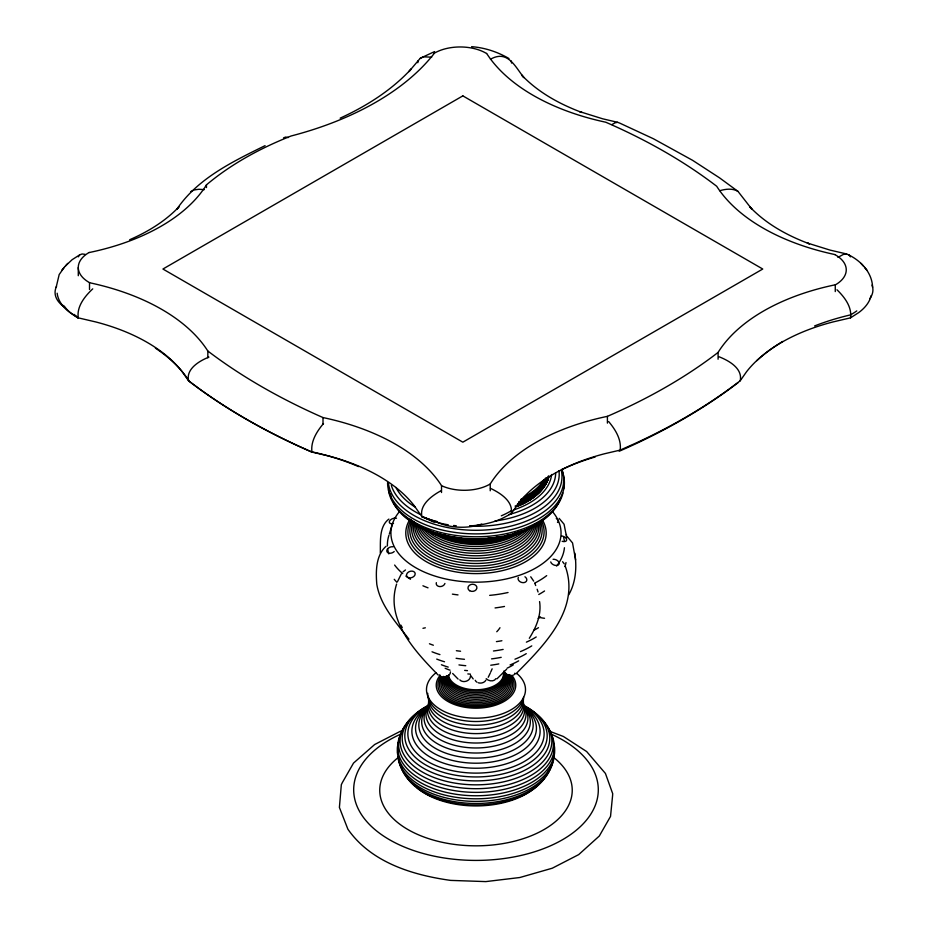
<?xml version="1.0" encoding="UTF-8"?>
<svg xmlns="http://www.w3.org/2000/svg" width="928" height="928" viewBox="0 0 928 928"><rect width="100%" height="100%" fill="white"/><g stroke="black" fill="none" stroke-linecap="round" stroke-linejoin="round"><path stroke-width="1.39" d="M56.144 287.355L59.183 274.549L64.206 267.415M469.8 525.909A60.923 35.171 0 0 0 502.141 518.462L511.142 513.764L518.276 503.591A171.32 98.913 0 0 1 604.638 453.734L620.159 450.103C621.632 439.478 615.241 429.351 608.64 421.556M620.159 450.103L633.43 444.199A582.517 336.319 0 0 0 729.965 388.461L740.196 380.805L746.472 371.838A171.32 98.913 0 0 1 832.834 321.981L850.466 317.863C852.206 306.959 844.364 296.948 836.975 289.768M417.809 62.721L418.284 60.587L420.349 58.22L434.606 51.574M511.142 513.764C513.764 501.433 500.076 492.849 490.448 488.36M740.196 380.805C742.98 368.37 728.434 360.354 718.643 356.619M396.616 584.048C385.085 619.823 415.234 651.514 438.178 675.05M389.354 533.994L392.44 523.879M490.738 672.023L492.142 668.821M397.613 581.415L401.279 573.98M488.232 677.266L490.274 673.09M568.69 594.86C575.314 583.434 576.74 569.595 575.244 556.649M529.32 638.278C536.21 627.34 541.627 614.777 539.574 601.588M78.288 256.847L79.773 254.806L82.151 253.97L85.26 254.376M418.284 60.587L408.923 71.607L411.174 69.02C391.442 90.364 366.444 106.128 340.158 118.158M65.528 265.907L72.14 259.678L79.773 254.806M61.851 270.106L67.721 263.39M323.501 423.539C316.889 431.334 310.474 441.461 311.959 452.087L327.561 455.718A171.32 98.913 0 0 1 414.062 505.493L421.88 516.594L434.188 522.278M265.083 145.65C232.626 161.646 197.525 178.466 176.772 209.345L179.011 206.77C165.277 221.27 147.9 231.791 129.688 239.726M506.653 669.216L496.932 678.867M92.742 288.863C84.935 296.183 76.514 306.484 78.277 317.863L95.909 321.981A171.32 98.913 0 0 1 182.271 371.838L188.57 380.828L199.114 388.67A617.34 356.422 0 0 0 298.352 445.985L311.959 452.087M515.829 673.914C543.53 646.085 580.916 609.035 565.198 566.045M386.025 546.314C375.747 555.443 375.747 571.578 376.803 584.35C380.387 605.682 396.152 622.537 408.946 639.172M403.088 571.799L405.466 569.954M388.878 519.088C378.891 526.617 380.608 541.697 380.306 552.902M837.938 257.369L843.494 254.376L846.591 253.97C859.966 259.666 872.169 272.066 872.598 287.355M850.466 317.863L858.609 312.666A60.923 35.171 0 0 0 871.183 295.545M611.923 124.584L615.009 122.832L617.654 122.322L619.684 123.088L653.428 138.759L692.59 160.324L719.548 177.851L737.969 191.377L751.982 209.334L749.743 206.758C766.099 223.996 787.42 235.631 809.494 243.867L807.314 243.032L830.131 250.119L846.591 253.97M440.812 490.831C431.706 495.865 419.386 504.774 421.88 516.594L433.306 521.13A60.923 35.171 0 0 0 448.27 524.796M400.734 731.102L374.657 744.523L353.522 763.083L342.374 782.548L341.33 784.694L339.404 807.441L347.907 829.238C371.119 862.402 412.322 875.058 450.625 880.394L485.796 881.6L519.842 877.517L552.264 868.214L578.701 854.607L599.314 836.012L610.531 816.408L612.573 795.806L612.7 793.672L605.427 773.442L586.647 751.541L563.4 736.484L548.796 730.951M190.634 191.62L194.207 189.938L198.859 189.266L204.288 189.625M420.349 58.22L423.644 56.84L431.682 57.165M208.939 357.094C199.497 360.841 185.774 368.88 188.57 380.828M283.562 137.854L285.638 137.066L288.341 137.53M490.448 59.241C507.674 49.52 514.901 66.294 523.902 77.639L521.664 75.075C538.182 92.406 559.665 104.145 581.914 112.474L579.733 111.638L602.701 118.807L617.654 122.322M719.803 190.704C725.673 188.987 732.47 188.106 737.969 191.377M471.61 46.678C484.787 47.653 497.582 51.898 508.973 58.522M438.016 522.499L421.88 516.594A67.268 38.756 -3.3 0 0 436.984 521.466M559.178 518.392L564.073 524.239L566.776 537.95M567.658 537.092L572.541 542.938L575.592 559.92M74.089 314.406L78.277 317.863L70.145 312.666A60.923 35.171 0 0 1 57.153 293.213M458.096 679.076L452.655 673.473M864.536 267.415L866.891 270.106M861.022 263.39L863.214 265.907M562.612 561.718L564.259 563.853M530.735 576.787L533.681 581.102M848.969 254.806L850.466 256.847M470.531 675.306L473.199 678.948M400.896 625.136L402.276 627.641M534.783 583.271L535.711 585.533M537.161 589.257L538.043 591.971M511.119 60.923L511.606 63.069M574.873 553.169L575.186 556.139M566.393 534.47L566.718 537.44M835.27 291.578L835.27 284.792A194.056 112.044 0 0 0 718.063 352.443A551.824 318.594 0 0 1 607.411 416.347A194.056 112.044 0 0 0 490.216 483.998A36.343 20.984 0 0 1 441.577 485.704A199.149 114.979 0 0 0 323.002 417.565A603.281 348.302 0 0 1 207.837 351.028A199.149 114.979 0 0 0 89.517 282.727L89.517 289.501M718.086 352.454L718.086 359.229M607.411 416.347L607.411 423.122M490.228 483.998L490.228 490.773M441.519 485.75L441.519 492.524M323.002 417.554L323.002 424.328M207.837 351.028L207.837 357.802M434.316 53.302A285.244 164.685 0 0 1 291.09 135.998A323.872 186.98 0 0 0 206.457 184.858L206.468 187.572M78.288 267.577L78.288 275.709M394.226 551.534A4.478 3.028 -21.8 0 1 388.414 552.984A4.478 3.028 -21.8 0 1 387.533 548.958A4.478 3.028 -21.8 0 1 393.17 546.801M78.126 317.956A65.041 37.549 1.1 0 1 63.545 305.428M511.734 510.481A67.268 38.756 -3.3 0 1 501.317 515.817M456.251 525.735A60.923 35.171 0 0 1 453.572 525.492M856.776 310.903A66.062 38.141 -0.1 0 1 850.814 314.685M814.587 325.948A185.751 111.65 -2.2 0 1 850.976 314.778M481.76 524.042A38.814 22.411 0 0 1 437.958 522.545M872.018 285.058A38.756 22.376 0 0 1 869.733 298.746M65.482 307.702A38.698 22.342 0 0 1 56.527 286.392M155.394 348.139A183.28 105.804 0 0 1 189.37 381.454A624.242 360.4 0 0 0 310.834 451.623A185.31 106.952 0 0 1 358.521 466.587M738.212 382.545A604.847 349.206 0 0 1 619.196 451.252M756.83 360.656A186.25 111.952 -2.2 0 1 782.698 341.481M562.774 469.139A184.974 102.3 2.2 0 1 595.15 456.994M834.933 254.632A36.389 21.008 0 0 1 835.351 284.85M835.014 254.574A199.149 114.979 0 0 1 716.706 186.273A559.746 323.164 0 0 0 605.752 122.218A201.736 116.476 0 0 1 486.655 53.441M434.211 53.256A36.389 21.008 0 0 1 486.55 53.499M206.48 184.869A194.056 112.044 0 0 1 89.274 252.52M89.598 282.669A36.389 21.008 0 0 1 89.181 252.451M553.993 744.384A78.683 45.426 0 0 1 473.767 795.748A78.683 45.426 0 0 1 398.692 741.843M549.991 732.227A78.37 45.24 0 0 1 479.498 792.326A78.37 45.24 0 0 1 399.98 736.101M554.144 750.23A78.37 45.24 0 0 1 481.76 798.683A78.37 45.24 0 0 1 397.834 756.888M397.625 752.944A78.37 45.24 0 0 1 398.019 748.989M552.763 762.491A77.43 44.706 0 0 1 473.802 801.374A77.43 44.706 0 0 1 398.773 759.974M553.413 755.984A77.43 44.706 0 0 1 553.216 759.904M550.536 767.862A75.887 43.813 0 0 1 472.746 803.439A75.887 43.813 0 0 1 400.502 764.15M548.483 770.368A73.788 42.607 0 0 1 481.423 804.889A73.788 42.607 0 0 1 406.313 776.423M541.766 780.541A71.178 41.099 0 0 1 483.279 805.713A71.178 41.099 0 0 1 417.136 787.942M413.876 784.902A71.178 41.099 0 0 1 410.246 780.587M553.506 757.329A96.245 55.564 0 0 1 540.606 831.442A96.245 55.564 0 0 1 411.591 831.558A96.245 55.564 0 0 1 398.309 757.457M549.678 733.433A122.31 70.621 0 0 1 566.915 837.033A122.31 70.621 0 0 1 386.663 838.03A122.31 70.621 0 0 1 400.432 734.257M562.96 492.977A87.789 50.68 0 0 1 473.245 536.755A87.789 50.68 0 0 1 388.449 489.833M563.54 482.374A87.789 50.68 0 0 1 563.632 488.998M561.486 469.87A88.392 51.04 0 0 1 487.119 533.484A88.392 51.04 0 0 1 387.591 482.618M560.477 498.336A86.002 49.66 0 0 1 480.089 538.646A86.002 49.66 0 0 1 393.414 502.941M391.349 497.86A86.002 49.66 0 0 1 390.41 493.986M550.93 512.337A83.218 48.047 0 0 1 477.166 539.481A83.218 48.047 0 0 1 402.114 513.555M519.576 531.558A79.68 46.006 0 0 1 513.149 533.739M510.47 534.516A79.68 46.006 0 0 1 506.375 535.572M499.6 536.976A79.68 46.006 0 0 1 495.587 537.637M491.492 538.17A79.68 46.006 0 0 1 487.362 538.576M481.852 538.924A79.68 46.006 0 0 1 474.927 539.04M461.088 538.228A79.68 46.006 0 0 1 458.188 537.88M450.996 536.72A79.68 46.006 0 0 1 437.088 533.194M428.956 530.178A79.68 46.006 0 0 1 425.163 528.473M537.126 522.882A61.306 35.392 0 0 1 475.913 560.883A61.306 35.392 0 0 1 414.862 522.8M536.071 523.659A60.076 34.684 0 0 1 475.936 558.32A60.076 34.684 0 0 1 415.906 523.589M538.553 524.587A62.733 36.215 0 0 1 473.57 563.447A62.733 36.215 0 0 1 413.981 521.803M539.226 522.046A64.345 37.155 0 0 1 475.913 566.057A64.345 37.155 0 0 1 412.786 521.954M540.27 521.455A66.143 38.187 0 0 1 475.461 568.62A66.143 38.187 0 0 1 411.962 520.863M541.616 521.327A68.104 39.312 0 0 1 474.336 571.126A68.104 39.312 0 0 1 411.336 519.494M532.985 525.573A75.272 43.454 0 0 1 528.496 528.322M522.29 531.454A75.272 43.454 0 0 1 424.189 528.716M542.277 519.726A70.203 40.53 0 0 1 475.414 573.597A70.203 40.53 0 0 1 410.095 519.088M552.415 511.514A85.063 49.103 0 0 1 476.18 582.169A85.063 49.103 0 0 1 399.4 511.699M564.433 547.752A88.589 51.144 0 0 1 556.649 565.976M546.696 575.638A88.589 51.144 0 0 1 534.946 583.004M508.034 592.505A88.589 51.144 0 0 1 489.682 595.358M458.014 594.906A88.589 51.144 0 0 1 452.388 594.129M428.028 587.83A88.589 51.144 0 0 1 422.924 585.777M410.466 579.246A88.589 51.144 0 0 1 405.861 576.079M402.74 573.585A88.589 51.144 0 0 1 394.62 565.048M388.809 553.888A88.589 51.144 0 0 1 387.637 548.587M387.417 545.931A88.589 51.144 0 0 1 388.96 535.259M563.563 537.08A88.589 51.144 0 0 1 564.34 541.059M565.999 562.554A90.55 52.281 0 0 1 564.943 566.602M544.55 590.974A90.55 52.281 0 0 1 538.75 594.512M504.496 606.448A90.55 52.281 0 0 1 495.065 607.933M396.975 582.355A90.55 52.281 0 0 1 394.238 579.304M536.233 636.968A82.476 47.618 0 0 1 526.385 642.153M503.138 649.414A82.476 47.618 0 0 1 493.452 650.992M460.566 651.236A82.476 47.618 0 0 1 456.367 650.702M433.353 645.215A82.476 47.618 0 0 1 429.444 643.765M531.767 645.888A76.595 44.219 0 0 1 520.422 651.607M501.201 657.337A76.595 44.219 0 0 1 491.55 658.88M464.464 659.298A76.595 44.219 0 0 1 456.1 658.288M439.942 654.6A76.595 44.219 0 0 1 432.03 651.792M526.257 653.66A69.275 39.997 0 0 1 514.947 659.205M498.8 663.903A69.275 39.997 0 0 1 490.75 665.214M465.763 665.701A69.275 39.997 0 0 1 458.966 664.912M444.512 661.768A69.275 39.997 0 0 1 436.717 659.089M518.648 660.852A60.61 34.997 0 0 1 510.075 664.935M467.48 670.642A60.61 34.997 0 0 1 464.65 670.376M448.224 667.104A60.61 34.997 0 0 1 441.403 664.738M513.288 664.866A50.692 29.267 0 0 1 507.175 668.125M470.438 674.134A50.692 29.267 0 0 1 467.805 673.925M450.057 670.19A50.692 29.267 0 0 1 445.15 668.276M503.498 672.696A27.573 15.927 0 0 1 478.024 689.736A27.573 15.927 0 0 1 448.491 675.027M503.591 674.053A27.678 15.985 0 0 1 478.024 691.163A27.678 15.985 0 0 1 448.386 676.408M503.892 675.387A27.979 16.147 0 0 1 478.048 692.682A27.979 16.147 0 0 1 448.085 677.765M524.285 707.449A57.176 33.014 0 0 1 513.578 749.986A57.176 33.014 0 0 1 439.13 750.346A57.176 33.014 0 0 1 427.193 707.913M524.053 707.032A54.323 31.366 0 0 1 476.946 753.014A54.323 31.366 0 0 1 427.077 708.018M523.926 707.043A60.448 34.904 0 0 1 517.453 753.698A60.448 34.904 0 0 1 436.392 754.673A60.448 34.904 0 0 1 426.578 708.203M523.844 706.568A64.113 37.016 0 0 1 520.701 757.735A64.113 37.016 0 0 1 432.042 758.153A64.113 37.016 0 0 1 427.448 707.02M503.765 672.928A32.225 18.606 0 0 1 479.416 700.872A32.225 18.606 0 0 1 445.394 676.535M503.73 672.336A33.536 19.36 0 0 1 480.646 702.403A33.536 19.36 0 0 1 444.141 677.15M504.902 672.591A34.974 20.184 0 0 1 479.695 704.027A34.974 20.184 0 0 1 443.584 676.373M508.15 674.563A36.494 21.066 0 0 1 478.674 705.547A36.494 21.066 0 0 1 441.647 677.394M558.981 470.74A83.218 48.047 0 0 1 495.03 521.037M415.106 507.024A83.218 48.047 0 0 1 395.954 487.432M561.312 470.426A86.002 49.66 0 0 1 469.661 526.176M419.816 514.251A86.002 49.66 0 0 1 391.349 485.46M561.95 469.313A87.789 50.68 0 0 1 488.163 529.795A87.789 50.68 0 0 1 388.449 483.337M503.718 673.334A31.042 17.922 0 0 1 478.28 699.26A31.042 17.922 0 0 1 446.519 675.77M504.333 674.598A30.021 17.33 0 0 1 478.198 697.589A30.021 17.33 0 0 1 446.507 677.069M499.45 536.918A75.272 43.454 0 0 1 495.413 537.614M491.283 538.182A75.272 43.454 0 0 1 487.107 538.611M484.312 538.82A75.272 43.454 0 0 1 473.094 539.052M461.912 538.321A75.272 43.454 0 0 1 459.174 537.985M456.448 537.59A75.272 43.454 0 0 1 453.734 537.138M447.087 535.758A75.272 43.454 0 0 1 444.512 535.096M521.049 531.303A75.4 43.535 0 0 1 436.554 533.507M433.979 532.556A75.4 43.535 0 0 1 426.741 529.366M532.707 526.153A74.901 43.245 0 0 1 420.686 527.069M418.331 525.515A74.901 43.245 0 0 1 415.071 523.067M534.714 524.83A74.31 42.897 0 0 1 417.67 525.12M414.549 522.661A74.31 42.897 0 0 1 412.45 520.782M534.099 525.039A73.544 42.456 0 0 1 420.523 526.884M417.206 524.529A73.544 42.456 0 0 1 415.187 522.893M531.002 526.71A72.639 41.946 0 0 1 463.733 540.653M460.984 540.351A72.639 41.946 0 0 1 444.396 537.08M442.992 536.674A72.639 41.946 0 0 1 425.998 529.737M498.232 538.762A71.688 41.389 0 0 1 495.482 539.249M481.261 540.688A71.688 41.389 0 0 1 476.957 540.804M452.818 538.576A71.688 41.389 0 0 1 450.092 538.008M508.741 536.198A58.232 33.617 0 0 1 445.336 536.976M515.04 534.389A57.745 33.338 0 0 1 434.617 533.09M519.494 532.974A57.455 33.176 0 0 1 431.474 532.266M525.863 529.714A57.316 33.083 0 0 1 475.542 546.499A57.316 33.083 0 0 1 425.674 529.25M529.389 527.672A57.397 33.141 0 0 1 475.774 548.657A57.397 33.141 0 0 1 422.437 527.44M531.744 526.269A57.722 33.327 0 0 1 475.936 550.942A57.722 33.327 0 0 1 420.222 526.211M533.252 525.967A58.29 33.652 0 0 1 474.823 553.32A58.29 33.652 0 0 1 418.342 524.633M534.899 524.274A59.079 34.104 0 0 1 475.925 555.791A59.079 34.104 0 0 1 417.078 524.192M503.428 673.496A28.478 16.437 0 0 1 478.396 694.26A28.478 16.437 0 0 1 447.667 676.222M503.521 673.589A29.151 16.832 0 0 1 478.14 695.919A29.151 16.832 0 0 1 447.354 675.978M511.954 675.456A39.753 22.945 0 0 1 475.797 708.18A39.753 22.945 0 0 1 440.197 675.248M509.553 674.552A38.094 21.994 0 0 1 477.792 706.927A38.094 21.994 0 0 1 440.87 676.442M516.919 673.542A49.497 28.571 0 0 1 508.231 711.3A49.497 28.571 0 0 1 442.285 710.535A49.497 28.571 0 0 1 436.206 672.614M522.487 704.723A71.178 41.099 0 0 1 528.009 763.906A71.178 41.099 0 0 1 425.372 764.742A71.178 41.099 0 0 1 427.994 705.5M524.192 706.022A73.788 42.607 0 0 1 529.343 767.711A73.788 42.607 0 0 1 422.356 767.537A73.788 42.607 0 0 1 428.11 705.872M523.404 698.854A48.268 27.863 0 0 1 471.134 721.369A48.268 27.863 0 0 1 427.727 693.274M523.543 697.172A47.56 27.457 0 0 1 475.774 725.22A47.56 27.457 0 0 1 428.458 696.905M525.028 708.122A51.933 29.986 0 0 1 474.138 747.956A51.933 29.986 0 0 1 428.295 706.127M523.23 704.63A50.031 28.884 0 0 1 477.502 743.003A50.031 28.884 0 0 1 427.843 706.289M523.241 699.898A47.386 27.353 0 0 1 475.751 729.269A47.386 27.353 0 0 1 428.771 699.619M523.114 701.638A47.734 27.562 0 0 1 475.333 733.607A47.734 27.562 0 0 1 429.096 700.895M523.125 703.238A48.627 28.072 0 0 1 477.456 738.201A48.627 28.072 0 0 1 428.226 704.886M524.39 706.092A68.127 39.336 0 0 1 524.053 761.656A68.127 39.336 0 0 1 427.82 761.598A68.127 39.336 0 0 1 427.692 706.034M536.651 714.699A75.887 43.813 0 0 1 525.805 774.068A75.887 43.813 0 0 1 422.449 772.073A75.887 43.813 0 0 1 418.528 712.402M547.682 727.1A77.43 44.706 0 0 1 471.749 788.626A77.43 44.706 0 0 1 407.937 722.668M491.376 539.841A58.905 34.011 0 0 1 487.27 540.398M483.105 540.78A58.905 34.011 0 0 1 469.116 540.792M538.484 627.699A86.849 50.147 0 0 1 533.786 630.309M501.897 640.738A86.849 50.147 0 0 1 496.422 641.619M548.587 477.897A73.904 42.665 0 0 1 515.075 506.131M551.58 474.498A75.713 43.709 0 0 1 513.416 509.994M555.663 473.28A79.68 46.006 0 0 1 509.112 514.506M543.715 479.846A71.688 41.389 0 0 1 524.332 496.851M545.606 477.966A72.326 41.76 0 0 1 520.817 499.392M546.14 478.477A72.894 42.085 0 0 1 520.817 500.227M547.137 477.85A73.358 42.352 0 0 1 518.543 502.036M548.378 476.052A73.695 42.549 0 0 1 518.74 502.744M548.587 476.667A73.904 42.665 0 0 1 517.546 503.962M548.657 477.294A73.973 42.711 0 0 1 517.592 504.612M548.378 478.477A73.695 42.549 0 0 1 517.43 505.702M548.796 476.273A73.358 42.352 0 0 1 517.244 506.096M547.601 479.44A72.894 42.085 0 0 1 516.989 506.363M547.044 479.799A72.326 41.76 0 0 1 516.664 506.514M542.23 488.128A71.688 41.389 0 0 1 516.304 506.537M540.525 616.946A89.668 51.771 0 0 1 538.136 618.315M425.326 627.804A27.921 20.381 -19.1 0 1 422.959 628.291M450.474 671.895A5.788 4.222 -19.1 0 1 445.718 677.011A5.788 4.222 -19.1 0 1 439.431 674.911M499.972 627.722A27.921 22.388 -5.2 0 1 496.758 631.748M485.889 680.212A5.788 4.64 -5.2 0 1 478.256 682.776M476.969 682.184A5.788 4.64 -5.2 0 1 475.229 680.282M495.842 678.681A5.788 4.28 18.2 0 1 486.202 678.67M524.946 576.775A4.478 3.318 18.2 0 1 526.234 581.427A4.478 3.318 18.2 0 1 520.596 582.03A4.478 3.318 18.2 0 1 518.323 577.483M393.507 523.473A4.478 2.448 -22.2 0 1 389.586 520.968A4.478 2.448 -22.2 0 1 396.511 518.242M514.808 673.194A5.788 3.642 22.7 0 1 513.868 674.842M512.906 675.352A5.788 3.642 22.7 0 1 503.881 671.037M544.55 618.28A27.921 17.562 22.7 0 1 538.994 617.282M553.076 559.282A4.478 2.819 22.7 0 1 558.923 562.275A4.478 2.819 22.7 0 1 556.081 565.488A4.478 2.819 22.7 0 1 550.733 561.927M561.568 535.897A4.478 2.517 22.4 0 1 566.648 539.678A4.478 2.517 22.4 0 1 562.148 541.302M470.392 676.35A5.788 4.454 -14.3 0 1 466.274 681.198A5.788 4.454 -14.3 0 1 459.801 679.853M444.93 583.457A4.478 3.445 -14.3 0 1 439.594 586.566A4.478 3.445 -14.3 0 1 436.346 582.656M556.29 518.439A4.478 2.517 22.4 0 1 557.484 522.441M462.84 95.874L162.922 269.027L462.84 442.18L762.758 269.027L462.84 95.874M408.761 577.75A4.478 3.271 -19.1 0 0 415.199 573.748A4.478 3.271 -19.1 0 0 408.564 571.984A4.478 3.271 -19.1 0 0 408.761 577.75M469.614 590.695A4.478 3.584 -5.2 0 0 476.853 588.259A4.478 3.584 -5.2 0 0 470.867 584.512A4.478 3.584 -5.2 0 0 469.614 590.695"/></g></svg>
